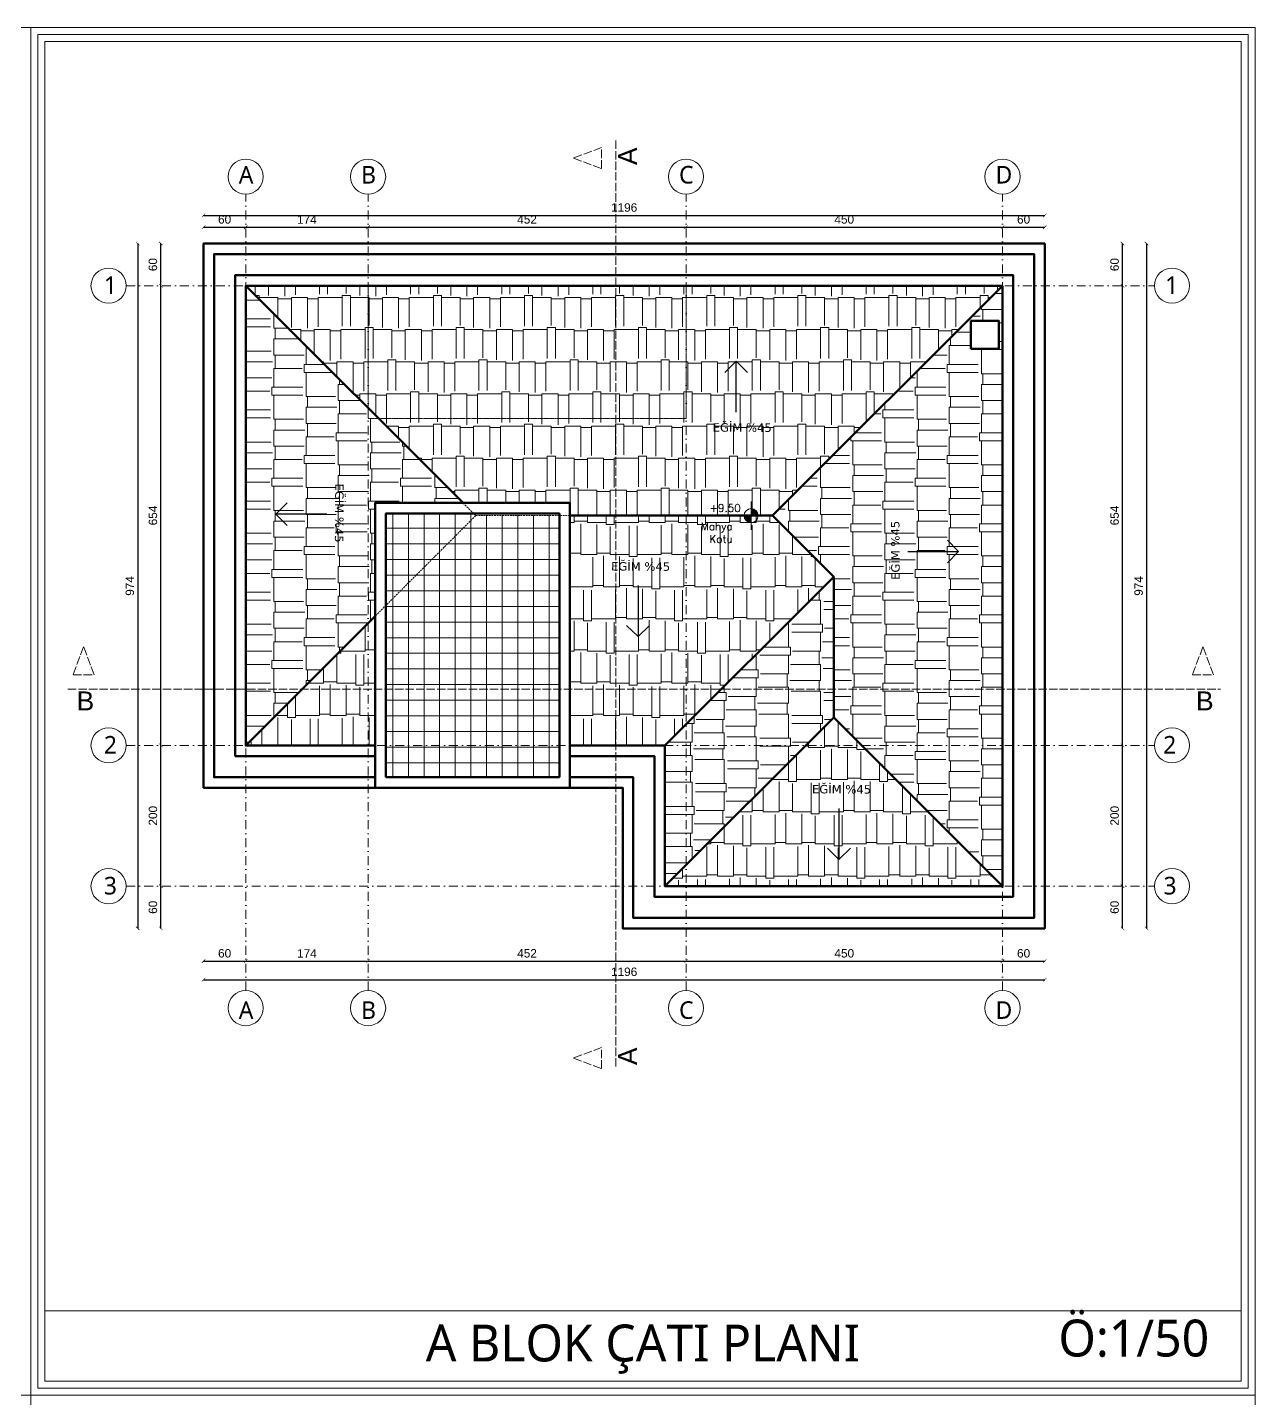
# Model space of a CAD drawing. Header units: millimetres. Extents: x 14753 to 45183, y 5640 to 19518.
# Drawn here: x 24934 to 26674, y 17563 to 19513 of the extents above; entities that cross this region are included whole.
import ezdxf

# ---------------------------------------------------------------- set-up
doc = ezdxf.new("R2010")
doc.units = ezdxf.units.MM
for name, pattern in [('ACAD_ISO02W100', [15, 12, -3]), ('DASHDOT', [25.4, 12.7, -6.35, 0, -6.35]), ('HIDDEN', [0.375, 0.25, -0.125])]:
    doc.linetypes.add(name, pattern=pattern)
for name, color, linetype, lineweight in [('A Antet', 35, 'Continuous', 18), ('CERCEVE', 66, 'Continuous', 0), ('Duvar', 1, 'Continuous', 50), ('Görüneyen', 250, 'HIDDEN', 0), ('k aks', 44, 'DASHDOT', 18), ('k dis olcu', 43, 'Continuous', 18), ('k kolon', 1, 'Continuous', 53), ('k kot', 31, 'Continuous', 20), ('k merd izdş', 153, 'HIDDEN', 9), ('k pencere', 4, 'Continuous', 25), ('k tarama', 252, 'Continuous', 9), ('k ıslak mekan tarama', 252, 'Continuous', 9), ('kesiklii çizgi', 244, 'ACAD_ISO02W100', 5)]:
    doc.layers.add(name, color=color, linetype=linetype, lineweight=lineweight)
doc.layers.add('Standart', color=7, linetype='Continuous')
doc.layers.add('YAzı', color=7, linetype='Continuous')
doc.styles.add('MtXpl_Segoe_UI', font='segoeui.ttf')
doc.styles.add('OLCU', font='romans.shx')
doc.styles.get("Standard").update_dxf_attribs({"font": 'arial.ttf'})
doc.dimstyles.new('icölcü', dxfattribs={"dimtxt": 12, "dimasz": 5, "dimexe": 1.25, "dimexo": 0.625, "dimgap": 5, "dimtad": 1, "dimdec": 0, "dimtxsty": 'Standard', "dimblk": 'ARCHTICK', "dimcen": -10, "dimse1": 1, "dimse2": 1, "dimadec": 0, "dimazin": 0, "dimtfac": 1, "dimtdec": 0, "dimtix": 1, "dimtmove": 0, "dimatfit": 3, "dimldrblk": 'ARCHTICK', "dimfxl": 1, "dimarcsym": 0})

# ---------------------------------------------------------------- blocks, each defined once
blk = doc.blocks.new('KESİT')
at = {"layer": 'kesiklii çizgi', "color": 3}
for p, q in [((381060, 4552610), (381060, 4551290)), ((381040, 4552600), (381000, 4552585)), ((381000, 4552585), (381040, 4552570)), ((380303.5, 4551890), (380288.5, 4551850)), ((380318.5, 4551850), (380303.5, 4551890)), ((381895, 4551890), (381880, 4551850)), ((381910, 4551850), (381895, 4551890)), ((380281.1, 4551829.5), (381920, 4551829.5)), ((381040, 4551320), (381000, 4551305)), ((381000, 4551305), (381040, 4551290))]:
    blk.add_line(p, q, dxfattribs=at)
for points in [[(381040, 4552570), (381040, 4552600)], [(380288.5, 4551850), (380318.5, 4551850)], [(381880, 4551850), (381910, 4551850)], [(381040, 4551290), (381040, 4551320)]]:
    blk.add_lwpolyline(points, dxfattribs=at)
for p in [(381090.5, 4552575), (381090.5, 4551295)]:
    blk.add_text('A', height=27, rotation=90, dxfattribs=at).set_placement(p)
for p in [(380293.5, 4551799.5), (381885, 4551799.5)]:
    blk.add_text('B', height=27, dxfattribs=at).set_placement(p)
blk = doc.blocks.new('_ArchTick')
at = {"color": 0, "linetype": 'ByBlock', "const_width": 0.15}
blk.add_lwpolyline([(-0.5, -0.5), (0.5, 0.5)], dxfattribs=at)
blk = doc.blocks.new('*D338')
at = {"layer": 'Defpoints', "color": 0, "transparency": 16777216}
for p in [(26380.2, 19245.3), (25184.2, 19205.3), (26380.2, 19205.3)]:
    blk.add_point(p, dxfattribs=at)
at = {"layer": 'k dis olcu', "color": 0, "lineweight": -2, "transparency": 16777216}
blk.add_line((25184.2, 19245.3), (26380.2, 19245.3), dxfattribs=at)
at = {"layer": 'k dis olcu', "color": 0, "lineweight": -2, "transparency": 16777216, "xscale": 5, "yscale": 5, "zscale": 5, "rotation": 180}
blk.add_blockref('_ArchTick', (25184.2, 19245.3), dxfattribs=at)
at = {"layer": 'k dis olcu', "color": 0, "lineweight": -2, "transparency": 16777216, "xscale": 5, "yscale": 5, "zscale": 5}
blk.add_blockref('_ArchTick', (26380.2, 19245.3), dxfattribs=at)
at = {"layer": 'k dis olcu', "color": 0, "transparency": 16777216, "insert": (25782.2, 19256.4), "char_height": 12, "attachment_point": 5}
blk.add_mtext('1196', dxfattribs=at)
blk = doc.blocks.new('*D339')
at = {"layer": 'Defpoints', "color": 0, "transparency": 16777216}
for p in [(25244.2, 19228.4), (25184.2, 19205.3), (25244.2, 19205.3)]:
    blk.add_point(p, dxfattribs=at)
at = {"layer": 'k dis olcu', "color": 0, "lineweight": -2, "transparency": 16777216}
blk.add_line((25184.2, 19228.4), (25244.2, 19228.4), dxfattribs=at)
at = {"layer": 'k dis olcu', "color": 0, "lineweight": -2, "transparency": 16777216, "xscale": 5, "yscale": 5, "zscale": 5, "rotation": 180}
blk.add_blockref('_ArchTick', (25184.2, 19228.4), dxfattribs=at)
at = {"layer": 'k dis olcu', "color": 0, "lineweight": -2, "transparency": 16777216, "xscale": 5, "yscale": 5, "zscale": 5}
blk.add_blockref('_ArchTick', (25244.2, 19228.4), dxfattribs=at)
at = {"layer": 'k dis olcu', "color": 0, "transparency": 16777216, "insert": (25214.2, 19239.5), "char_height": 12, "attachment_point": 5}
blk.add_mtext('60', dxfattribs=at)
blk = doc.blocks.new('*D340')
at = {"layer": 'Defpoints', "color": 0, "transparency": 16777216}
for p in [(25418.2, 19228.4), (25418.2, 19228.4), (25244.2, 19205.3)]:
    blk.add_point(p, dxfattribs=at)
at = {"layer": 'k dis olcu', "color": 0, "lineweight": -2, "transparency": 16777216}
blk.add_line((25244.2, 19228.4), (25418.2, 19228.4), dxfattribs=at)
at = {"layer": 'k dis olcu', "color": 0, "lineweight": -2, "transparency": 16777216, "xscale": 5, "yscale": 5, "zscale": 5, "rotation": 180}
blk.add_blockref('_ArchTick', (25244.2, 19228.4), dxfattribs=at)
at = {"layer": 'k dis olcu', "color": 0, "lineweight": -2, "transparency": 16777216, "xscale": 5, "yscale": 5, "zscale": 5}
blk.add_blockref('_ArchTick', (25418.2, 19228.4), dxfattribs=at)
at = {"layer": 'k dis olcu', "color": 0, "transparency": 16777216, "insert": (25331.2, 19239.4), "char_height": 12, "attachment_point": 5}
blk.add_mtext('174', dxfattribs=at)
blk = doc.blocks.new('*D341')
at = {"layer": 'Defpoints', "color": 0, "transparency": 16777216}
for p in [(25418.2, 19228.4), (25870.2, 19228.4), (25870.2, 19228.4)]:
    blk.add_point(p, dxfattribs=at)
at = {"layer": 'k dis olcu', "color": 0, "lineweight": -2, "transparency": 16777216}
blk.add_line((25418.2, 19228.4), (25870.2, 19228.4), dxfattribs=at)
at = {"layer": 'k dis olcu', "color": 0, "lineweight": -2, "transparency": 16777216, "xscale": 5, "yscale": 5, "zscale": 5, "rotation": 180}
blk.add_blockref('_ArchTick', (25418.2, 19228.4), dxfattribs=at)
at = {"layer": 'k dis olcu', "color": 0, "lineweight": -2, "transparency": 16777216, "xscale": 5, "yscale": 5, "zscale": 5}
blk.add_blockref('_ArchTick', (25870.2, 19228.4), dxfattribs=at)
at = {"layer": 'k dis olcu', "color": 0, "transparency": 16777216, "insert": (25644.2, 19239.5), "char_height": 12, "attachment_point": 5}
blk.add_mtext('452', dxfattribs=at)
blk = doc.blocks.new('*D342')
at = {"layer": 'Defpoints', "color": 0, "transparency": 16777216}
for p in [(25870.2, 19228.4), (26320.2, 19228.4), (26320.2, 19228.4)]:
    blk.add_point(p, dxfattribs=at)
at = {"layer": 'k dis olcu', "color": 0, "lineweight": -2, "transparency": 16777216}
blk.add_line((25870.2, 19228.4), (26320.2, 19228.4), dxfattribs=at)
at = {"layer": 'k dis olcu', "color": 0, "lineweight": -2, "transparency": 16777216, "xscale": 5, "yscale": 5, "zscale": 5, "rotation": 180}
blk.add_blockref('_ArchTick', (25870.2, 19228.4), dxfattribs=at)
at = {"layer": 'k dis olcu', "color": 0, "lineweight": -2, "transparency": 16777216, "xscale": 5, "yscale": 5, "zscale": 5}
blk.add_blockref('_ArchTick', (26320.2, 19228.4), dxfattribs=at)
at = {"layer": 'k dis olcu', "color": 0, "transparency": 16777216, "insert": (26095.2, 19239.5), "char_height": 12, "attachment_point": 5}
blk.add_mtext('450', dxfattribs=at)
blk = doc.blocks.new('*D343')
at = {"layer": 'Defpoints', "color": 0, "transparency": 16777216}
for p in [(26320.2, 19228.4), (26380.2, 19228.4), (26380.2, 19205.3)]:
    blk.add_point(p, dxfattribs=at)
at = {"layer": 'k dis olcu', "color": 0, "lineweight": -2, "transparency": 16777216}
blk.add_line((26320.2, 19228.4), (26380.2, 19228.4), dxfattribs=at)
at = {"layer": 'k dis olcu', "color": 0, "lineweight": -2, "transparency": 16777216, "xscale": 5, "yscale": 5, "zscale": 5, "rotation": 180}
blk.add_blockref('_ArchTick', (26320.2, 19228.4), dxfattribs=at)
at = {"layer": 'k dis olcu', "color": 0, "lineweight": -2, "transparency": 16777216, "xscale": 5, "yscale": 5, "zscale": 5}
blk.add_blockref('_ArchTick', (26380.2, 19228.4), dxfattribs=at)
at = {"layer": 'k dis olcu', "color": 0, "transparency": 16777216, "insert": (26350.2, 19239.5), "char_height": 12, "attachment_point": 5}
blk.add_mtext('60', dxfattribs=at)
blk = doc.blocks.new('*D344')
at = {"layer": 'Defpoints', "color": 0, "transparency": 16777216}
for p in [(26380.2, 19205.3), (26380.2, 18231.3), (26524.9, 18231.3)]:
    blk.add_point(p, dxfattribs=at)
at = {"layer": 'k dis olcu', "color": 0, "lineweight": -2, "transparency": 16777216}
blk.add_line((26524.9, 19205.3), (26524.9, 18231.3), dxfattribs=at)
at = {"layer": 'k dis olcu', "color": 0, "lineweight": -2, "transparency": 16777216, "xscale": 5, "yscale": 5, "zscale": 5}
for p, rotation in [((26524.9, 19205.3), 90), ((26524.9, 18231.3), 270)]:
    blk.add_blockref('_ArchTick', p, dxfattribs=dict(at, rotation=rotation))
at = {"layer": 'k dis olcu', "color": 0, "transparency": 16777216, "insert": (26513.8, 18718.3), "char_height": 12, "attachment_point": 5, "rotation": 90}
blk.add_mtext('974', dxfattribs=at)
blk = doc.blocks.new('*D345')
at = {"layer": 'Defpoints', "color": 0, "transparency": 16777216}
for p in [(26380.2, 18291.3), (26490.8, 18291.3), (26380.2, 18231.3)]:
    blk.add_point(p, dxfattribs=at)
at = {"layer": 'k dis olcu', "color": 0, "lineweight": -2, "transparency": 16777216}
blk.add_line((26490.8, 18231.3), (26490.8, 18291.3), dxfattribs=at)
at = {"layer": 'k dis olcu', "color": 0, "lineweight": -2, "transparency": 16777216, "xscale": 5, "yscale": 5, "zscale": 5}
for p, rotation in [((26490.8, 18291.3), 90), ((26490.8, 18231.3), 270)]:
    blk.add_blockref('_ArchTick', p, dxfattribs=dict(at, rotation=rotation))
at = {"layer": 'k dis olcu', "color": 0, "transparency": 16777216, "insert": (26479.6, 18261.3), "char_height": 12, "attachment_point": 5, "rotation": 90}
blk.add_mtext('60', dxfattribs=at)
blk = doc.blocks.new('*D346')
at = {"layer": 'Defpoints', "color": 0, "transparency": 16777216}
for p in [(26490.8, 18491.6), (26490.8, 18491.6), (26380.2, 18291.3)]:
    blk.add_point(p, dxfattribs=at)
at = {"layer": 'k dis olcu', "color": 0, "lineweight": -2, "transparency": 16777216}
blk.add_line((26490.8, 18291.3), (26490.8, 18491.6), dxfattribs=at)
at = {"layer": 'k dis olcu', "color": 0, "lineweight": -2, "transparency": 16777216, "xscale": 5, "yscale": 5, "zscale": 5}
for p, rotation in [((26490.8, 18491.6), 90), ((26490.8, 18291.3), 270)]:
    blk.add_blockref('_ArchTick', p, dxfattribs=dict(at, rotation=rotation))
at = {"layer": 'k dis olcu', "color": 0, "transparency": 16777216, "insert": (26479.6, 18391.5), "char_height": 12, "attachment_point": 5, "rotation": 90}
blk.add_mtext('200', dxfattribs=at)
blk = doc.blocks.new('*D347')
at = {"layer": 'Defpoints', "color": 0, "transparency": 16777216}
for p in [(26490.8, 19145.3), (26490.8, 19145.3), (26490.8, 18491.6)]:
    blk.add_point(p, dxfattribs=at)
at = {"layer": 'k dis olcu', "color": 0, "lineweight": -2, "transparency": 16777216}
blk.add_line((26490.8, 18491.6), (26490.8, 19145.3), dxfattribs=at)
at = {"layer": 'k dis olcu', "color": 0, "lineweight": -2, "transparency": 16777216, "xscale": 5, "yscale": 5, "zscale": 5}
for p, rotation in [((26490.8, 19145.3), 90), ((26490.8, 18491.6), 270)]:
    blk.add_blockref('_ArchTick', p, dxfattribs=dict(at, rotation=rotation))
at = {"layer": 'k dis olcu', "color": 0, "transparency": 16777216, "insert": (26479.6, 18818.5), "char_height": 12, "attachment_point": 5, "rotation": 90}
blk.add_mtext('654', dxfattribs=at)
blk = doc.blocks.new('*D348')
at = {"layer": 'Defpoints', "color": 0, "transparency": 16777216}
for p in [(26380.2, 19205.3), (26490.8, 19205.3), (26490.8, 19145.3)]:
    blk.add_point(p, dxfattribs=at)
at = {"layer": 'k dis olcu', "color": 0, "lineweight": -2, "transparency": 16777216}
blk.add_line((26490.8, 19145.3), (26490.8, 19205.3), dxfattribs=at)
at = {"layer": 'k dis olcu', "color": 0, "lineweight": -2, "transparency": 16777216, "xscale": 5, "yscale": 5, "zscale": 5}
for p, rotation in [((26490.8, 19205.3), 90), ((26490.8, 19145.3), 270)]:
    blk.add_blockref('_ArchTick', p, dxfattribs=dict(at, rotation=rotation))
at = {"layer": 'k dis olcu', "color": 0, "transparency": 16777216, "insert": (26479.6, 19175.3), "char_height": 12, "attachment_point": 5, "rotation": 90}
blk.add_mtext('60', dxfattribs=at)
blk = doc.blocks.new('*D349')
at = {"layer": 'Defpoints', "color": 0, "transparency": 16777216}
for p in [(25184.2, 19205.3), (25090.6, 18231.3), (25780.2, 18231.3)]:
    blk.add_point(p, dxfattribs=at)
at = {"layer": 'k dis olcu', "color": 0, "lineweight": -2, "transparency": 16777216}
blk.add_line((25090.6, 19205.3), (25090.6, 18231.3), dxfattribs=at)
at = {"layer": 'k dis olcu', "color": 0, "lineweight": -2, "transparency": 16777216, "xscale": 5, "yscale": 5, "zscale": 5}
for p, rotation in [((25090.6, 19205.3), 90), ((25090.6, 18231.3), 270)]:
    blk.add_blockref('_ArchTick', p, dxfattribs=dict(at, rotation=rotation))
at = {"layer": 'k dis olcu', "color": 0, "transparency": 16777216, "insert": (25079.5, 18718.3), "char_height": 12, "attachment_point": 5, "rotation": 90}
blk.add_mtext('974', dxfattribs=at)
blk = doc.blocks.new('*D350')
at = {"layer": 'Defpoints', "color": 0, "transparency": 16777216}
for p in [(25123.5, 18291.3), (25780.2, 18291.3), (25780.2, 18231.3)]:
    blk.add_point(p, dxfattribs=at)
at = {"layer": 'k dis olcu', "color": 0, "lineweight": -2, "transparency": 16777216}
blk.add_line((25123.5, 18231.3), (25123.5, 18291.3), dxfattribs=at)
at = {"layer": 'k dis olcu', "color": 0, "lineweight": -2, "transparency": 16777216, "xscale": 5, "yscale": 5, "zscale": 5}
for p, rotation in [((25123.5, 18291.3), 90), ((25123.5, 18231.3), 270)]:
    blk.add_blockref('_ArchTick', p, dxfattribs=dict(at, rotation=rotation))
at = {"layer": 'k dis olcu', "color": 0, "transparency": 16777216, "insert": (25112.3, 18261.3), "char_height": 12, "attachment_point": 5, "rotation": 90}
blk.add_mtext('60', dxfattribs=at)
blk = doc.blocks.new('*D351')
at = {"layer": 'Defpoints', "color": 0, "transparency": 16777216}
for p in [(25123.5, 18491.6), (25184.2, 18491.6), (25780.2, 18291.3)]:
    blk.add_point(p, dxfattribs=at)
at = {"layer": 'k dis olcu', "color": 0, "lineweight": -2, "transparency": 16777216}
blk.add_line((25123.5, 18291.3), (25123.5, 18491.6), dxfattribs=at)
at = {"layer": 'k dis olcu', "color": 0, "lineweight": -2, "transparency": 16777216, "xscale": 5, "yscale": 5, "zscale": 5}
for p, rotation in [((25123.5, 18491.6), 90), ((25123.5, 18291.3), 270)]:
    blk.add_blockref('_ArchTick', p, dxfattribs=dict(at, rotation=rotation))
at = {"layer": 'k dis olcu', "color": 0, "transparency": 16777216, "insert": (25112.3, 18391.5), "char_height": 12, "attachment_point": 5, "rotation": 90}
blk.add_mtext('200', dxfattribs=at)
blk = doc.blocks.new('*D352')
at = {"layer": 'Defpoints', "color": 0, "transparency": 16777216}
for p in [(25123.5, 19145.3), (25184.2, 19145.3), (25184.2, 18491.6)]:
    blk.add_point(p, dxfattribs=at)
at = {"layer": 'k dis olcu', "color": 0, "lineweight": -2, "transparency": 16777216}
blk.add_line((25123.5, 18491.6), (25123.5, 19145.3), dxfattribs=at)
at = {"layer": 'k dis olcu', "color": 0, "lineweight": -2, "transparency": 16777216, "xscale": 5, "yscale": 5, "zscale": 5}
for p, rotation in [((25123.5, 19145.3), 90), ((25123.5, 18491.6), 270)]:
    blk.add_blockref('_ArchTick', p, dxfattribs=dict(at, rotation=rotation))
at = {"layer": 'k dis olcu', "color": 0, "transparency": 16777216, "insert": (25112.3, 18818.5), "char_height": 12, "attachment_point": 5, "rotation": 90}
blk.add_mtext('654', dxfattribs=at)
blk = doc.blocks.new('*D353')
at = {"layer": 'Defpoints', "color": 0, "transparency": 16777216}
for p in [(25123.5, 19205.3), (25184.2, 19205.3), (25184.2, 19145.3)]:
    blk.add_point(p, dxfattribs=at)
at = {"layer": 'k dis olcu', "color": 0, "lineweight": -2, "transparency": 16777216}
blk.add_line((25123.5, 19145.3), (25123.5, 19205.3), dxfattribs=at)
at = {"layer": 'k dis olcu', "color": 0, "lineweight": -2, "transparency": 16777216, "xscale": 5, "yscale": 5, "zscale": 5}
for p, rotation in [((25123.5, 19205.3), 90), ((25123.5, 19145.3), 270)]:
    blk.add_blockref('_ArchTick', p, dxfattribs=dict(at, rotation=rotation))
at = {"layer": 'k dis olcu', "color": 0, "transparency": 16777216, "insert": (25112.3, 19175.3), "char_height": 12, "attachment_point": 5, "rotation": 90}
blk.add_mtext('60', dxfattribs=at)
blk = doc.blocks.new('*D354')
at = {"layer": 'Defpoints', "color": 0, "transparency": 16777216}
for p in [(25184.2, 18431.3), (26380.2, 18431.3), (26380.2, 18158.3)]:
    blk.add_point(p, dxfattribs=at)
at = {"layer": 'k dis olcu', "color": 0, "lineweight": -2, "transparency": 16777216}
blk.add_line((25184.2, 18158.3), (26380.2, 18158.3), dxfattribs=at)
at = {"layer": 'k dis olcu', "color": 0, "lineweight": -2, "transparency": 16777216, "xscale": 5, "yscale": 5, "zscale": 5, "rotation": 180}
blk.add_blockref('_ArchTick', (25184.2, 18158.3), dxfattribs=at)
at = {"layer": 'k dis olcu', "color": 0, "lineweight": -2, "transparency": 16777216, "xscale": 5, "yscale": 5, "zscale": 5}
blk.add_blockref('_ArchTick', (26380.2, 18158.3), dxfattribs=at)
at = {"layer": 'k dis olcu', "color": 0, "transparency": 16777216, "insert": (25782.2, 18169.5), "char_height": 12, "attachment_point": 5}
blk.add_mtext('1196', dxfattribs=at)
blk = doc.blocks.new('*D355')
at = {"layer": 'Defpoints', "color": 0, "transparency": 16777216}
for p in [(25184.2, 18431.3), (25244.2, 18431.3), (25244.2, 18184.7)]:
    blk.add_point(p, dxfattribs=at)
at = {"layer": 'k dis olcu', "color": 0, "lineweight": -2, "transparency": 16777216}
blk.add_line((25184.2, 18184.7), (25244.2, 18184.7), dxfattribs=at)
at = {"layer": 'k dis olcu', "color": 0, "lineweight": -2, "transparency": 16777216, "xscale": 5, "yscale": 5, "zscale": 5, "rotation": 180}
blk.add_blockref('_ArchTick', (25184.2, 18184.7), dxfattribs=at)
at = {"layer": 'k dis olcu', "color": 0, "lineweight": -2, "transparency": 16777216, "xscale": 5, "yscale": 5, "zscale": 5}
blk.add_blockref('_ArchTick', (25244.2, 18184.7), dxfattribs=at)
at = {"layer": 'k dis olcu', "color": 0, "transparency": 16777216, "insert": (25214.2, 18195.8), "char_height": 12, "attachment_point": 5}
blk.add_mtext('60', dxfattribs=at)
blk = doc.blocks.new('*D356')
at = {"layer": 'Defpoints', "color": 0, "transparency": 16777216}
for p in [(25244.2, 18431.3), (25418.2, 18184.7), (25418.2, 18184.7)]:
    blk.add_point(p, dxfattribs=at)
at = {"layer": 'k dis olcu', "color": 0, "lineweight": -2, "transparency": 16777216}
blk.add_line((25244.2, 18184.7), (25418.2, 18184.7), dxfattribs=at)
at = {"layer": 'k dis olcu', "color": 0, "lineweight": -2, "transparency": 16777216, "xscale": 5, "yscale": 5, "zscale": 5, "rotation": 180}
blk.add_blockref('_ArchTick', (25244.2, 18184.7), dxfattribs=at)
at = {"layer": 'k dis olcu', "color": 0, "lineweight": -2, "transparency": 16777216, "xscale": 5, "yscale": 5, "zscale": 5}
blk.add_blockref('_ArchTick', (25418.2, 18184.7), dxfattribs=at)
at = {"layer": 'k dis olcu', "color": 0, "transparency": 16777216, "insert": (25331.2, 18195.7), "char_height": 12, "attachment_point": 5}
blk.add_mtext('174', dxfattribs=at)
blk = doc.blocks.new('*D357')
at = {"layer": 'Defpoints', "color": 0, "transparency": 16777216}
for p in [(25418.2, 18184.7), (25870.2, 18184.7), (25870.2, 18184.7)]:
    blk.add_point(p, dxfattribs=at)
at = {"layer": 'k dis olcu', "color": 0, "lineweight": -2, "transparency": 16777216}
blk.add_line((25418.2, 18184.7), (25870.2, 18184.7), dxfattribs=at)
at = {"layer": 'k dis olcu', "color": 0, "lineweight": -2, "transparency": 16777216, "xscale": 5, "yscale": 5, "zscale": 5, "rotation": 180}
blk.add_blockref('_ArchTick', (25418.2, 18184.7), dxfattribs=at)
at = {"layer": 'k dis olcu', "color": 0, "lineweight": -2, "transparency": 16777216, "xscale": 5, "yscale": 5, "zscale": 5}
blk.add_blockref('_ArchTick', (25870.2, 18184.7), dxfattribs=at)
at = {"layer": 'k dis olcu', "color": 0, "transparency": 16777216, "insert": (25644.2, 18195.8), "char_height": 12, "attachment_point": 5}
blk.add_mtext('452', dxfattribs=at)
blk = doc.blocks.new('*D358')
at = {"layer": 'Defpoints', "color": 0, "transparency": 16777216}
for p in [(25870.2, 18184.7), (26320.2, 18184.7), (26320.2, 18184.7)]:
    blk.add_point(p, dxfattribs=at)
at = {"layer": 'k dis olcu', "color": 0, "lineweight": -2, "transparency": 16777216}
blk.add_line((25870.2, 18184.7), (26320.2, 18184.7), dxfattribs=at)
at = {"layer": 'k dis olcu', "color": 0, "lineweight": -2, "transparency": 16777216, "xscale": 5, "yscale": 5, "zscale": 5, "rotation": 180}
blk.add_blockref('_ArchTick', (25870.2, 18184.7), dxfattribs=at)
at = {"layer": 'k dis olcu', "color": 0, "lineweight": -2, "transparency": 16777216, "xscale": 5, "yscale": 5, "zscale": 5}
blk.add_blockref('_ArchTick', (26320.2, 18184.7), dxfattribs=at)
at = {"layer": 'k dis olcu', "color": 0, "transparency": 16777216, "insert": (26095.2, 18195.8), "char_height": 12, "attachment_point": 5}
blk.add_mtext('450', dxfattribs=at)
blk = doc.blocks.new('*D359')
at = {"layer": 'Defpoints', "color": 0, "transparency": 16777216}
for p in [(26380.2, 18231.3), (26320.2, 18184.7), (26380.2, 18184.7)]:
    blk.add_point(p, dxfattribs=at)
at = {"layer": 'k dis olcu', "color": 0, "lineweight": -2, "transparency": 16777216}
blk.add_line((26320.2, 18184.7), (26380.2, 18184.7), dxfattribs=at)
at = {"layer": 'k dis olcu', "color": 0, "lineweight": -2, "transparency": 16777216, "xscale": 5, "yscale": 5, "zscale": 5, "rotation": 180}
blk.add_blockref('_ArchTick', (26320.2, 18184.7), dxfattribs=at)
at = {"layer": 'k dis olcu', "color": 0, "lineweight": -2, "transparency": 16777216, "xscale": 5, "yscale": 5, "zscale": 5}
blk.add_blockref('_ArchTick', (26380.2, 18184.7), dxfattribs=at)
at = {"layer": 'k dis olcu', "color": 0, "transparency": 16777216, "insert": (26350.2, 18195.8), "char_height": 12, "attachment_point": 5}
blk.add_mtext('60', dxfattribs=at)
blk = doc.blocks.new('dfssdfaswerfawef')
at = {"layer": 'k kot'}
h = blk.add_hatch(color=256, dxfattribs=at)
h.dxf.hatch_style = 1
h.paths.add_polyline_path([(9693.9, 3364.5, 0.414214), (9683.9, 3354.5), (9693.9, 3354.5)])
h.paths.add_polyline_path([(9693.9, 3354.5), (9693.9, 3344.5, 0.414214), (9703.9, 3354.5)])
for p, q in [((9693.9, 3374.5), (9693.9, 3334.5)), ((9673.9, 3354.5), (9763.9, 3354.5))]:
    blk.add_line(p, q, dxfattribs=at)
blk.add_circle((9693.9, 3354.5), 10, dxfattribs=at)

msp = doc.modelspace()

# ---------------------------------------------------------------- hatches: boundary and pattern name
at = {"layer": 'k tarama'}
h = msp.add_hatch(dxfattribs=at)
h.set_pattern_fill('AR-RSHKE', color=256, scale=0.15, angle=180)
h.set_pattern_definition([(180, (-362284.125, -4533257.54), (-97.155, -45.72), [22.86, -19.05, 26.67, -11.43, 34.29, -15.24]), (180, (-362306.985, -4533259.443), (-97.155, -45.72), [19.05, -72.39, 15.24, -22.86]), (180, (-362352.705, -4533254.68), (-97.155, -45.72), [11.43, -118.11]), (270, (-362284.125, -4533257.538), (32.385, -45.72), [43.815, -139.065]), (270, (-362306.985, -4533257.538), (32.385, -45.72), [42.8625, -140.0175]), (270, (-362326.035, -4533257.538), (32.385, -45.72), [40.005, -142.875]), (270, (-362352.705, -4533254.68), (32.385, -45.72), [43.815, -139.065]), (270, (-362364.135, -4533254.68), (32.385, -45.72), [43.815, -139.065]), (270, (-362398.425, -4533257.538), (32.385, -45.72), [41.91, -140.97])])
h.paths.add_polyline_path([(25244.2, 19145.3), (25553.2, 18836.3), (25705.2, 18836.3), (25705.2, 18818.3), (25993.2, 18818.3), (26320.2, 19145.3)])
h = msp.add_hatch(dxfattribs=at)
h.set_pattern_fill('AR-RSHKE', color=256, scale=0.15, angle=270)
h.set_pattern_definition([(270, (-362284.125, -4533257.54), (45.72, -97.155), [22.86, -19.05, 26.67, -11.43, 34.29, -15.24]), (270, (-362282.22, -4533280.4), (45.72, -97.155), [19.05, -72.39, 15.24, -22.86]), (270, (-362286.983, -4533326.12), (45.72, -97.155), [11.43, -118.11]), (0, (-362284.125, -4533257.538), (45.72, 32.385), [43.815, -139.065]), (0, (-362284.125, -4533280.398), (45.72, 32.385), [42.8625, -140.0175]), (0, (-362284.125, -4533299.448), (45.72, 32.385), [40.005, -142.875]), (0, (-362286.983, -4533326.118), (45.72, 32.385), [43.815, -139.065]), (0, (-362286.983, -4533337.548), (45.72, 32.385), [43.815, -139.065]), (0, (-362284.125, -4533371.838), (45.72, 32.385), [41.91, -140.97])])
h.paths.add_polyline_path([(26320.2, 19145.3), (25993.2, 18818.3), (26080.2, 18731.3), (26080.2, 18531.3), (26320.2, 18291.3), (26320.2, 18475.3)])
h.paths.add_polyline_path([(26275.2, 19055.3), (26275.2, 19095.3), (26315.2, 19095.3), (26315.2, 19055.3)], flags=16)
h.paths.add_polyline_path([(26285.2, 19065.3), (26285.2, 19085.3), (26305.2, 19085.3), (26305.2, 19065.3)], flags=0)
h.paths.add_polyline_path([(26285.1, 19075.3, -1), (26305.1, 19075.3, -1)], flags=0)
h.paths.add_polyline_path([(25428.2, 18836.3), (25553.2, 18836.3), (25433.2, 18956.3), (25418.2, 18956.3), (25418.2, 18971.3), (25244.2, 19145.3), (25244.2, 18491.3), (25428.2, 18675.3)])
h = msp.add_hatch(dxfattribs=at)
h.set_pattern_fill('AR-RSHKE', color=256, scale=0.15)
h.set_pattern_definition([(0, (-362284.125, -4533257.54), (97.155, 45.72), [22.86, -19.05, 26.67, -11.43, 34.29, -15.24]), (0, (-362261.265, -4533255.633), (97.155, 45.72), [19.05, -72.39, 15.24, -22.86]), (0, (-362215.545, -4533260.396), (97.155, 45.72), [11.43, -118.11]), (90, (-362284.125, -4533257.538), (-32.385, 45.72), [43.815, -139.065]), (90, (-362261.265, -4533257.538), (-32.385, 45.72), [42.8625, -140.0175]), (90, (-362242.215, -4533257.538), (-32.385, 45.72), [40.005, -142.875]), (90, (-362215.545, -4533260.396), (-32.385, 45.72), [43.815, -139.065]), (90, (-362204.115, -4533260.396), (-32.385, 45.72), [43.815, -139.065]), (90, (-362169.825, -4533257.538), (-32.385, 45.72), [41.91, -140.97])])
h.paths.add_polyline_path([(25244.2, 18491.3), (25428.2, 18491.3), (25428.2, 18675.3)])
h.paths.add_polyline_path([(25705.2, 18818.3), (25705.2, 18491.3), (25840.2, 18491.3), (26080.2, 18731.3), (25993.2, 18818.3)])
h.paths.add_polyline_path([(26320.2, 18291.3), (26080.2, 18531.3), (25840.2, 18291.3)])
h = msp.add_hatch(dxfattribs=at)
h.set_pattern_fill('AR-RSHKE', color=256, scale=0.15, angle=90)
h.set_pattern_definition([(90, (-362284.125, -4533257.54), (-45.72, 97.155), [22.86, -19.05, 26.67, -11.43, 34.29, -15.24]), (90, (-362286.03, -4533234.68), (-45.72, 97.155), [19.05, -72.39, 15.24, -22.86]), (90, (-362281.268, -4533188.96), (-45.72, 97.155), [11.43, -118.11]), (180, (-362284.125, -4533257.538), (-45.72, -32.385), [43.815, -139.065]), (180, (-362284.125, -4533234.678), (-45.72, -32.385), [42.8625, -140.0175]), (180, (-362284.125, -4533215.628), (-45.72, -32.385), [40.005, -142.875]), (180, (-362281.268, -4533188.958), (-45.72, -32.385), [43.815, -139.065]), (180, (-362281.268, -4533177.528), (-45.72, -32.385), [43.815, -139.065]), (180, (-362284.125, -4533143.238), (-45.72, -32.385), [41.91, -140.97])])
h.paths.add_polyline_path([(25840.2, 18491.3), (25840.2, 18291.3), (26080.2, 18531.3), (26080.2, 18731.3)])
at = {"layer": 'k ıslak mekan tarama'}
h = msp.add_hatch(dxfattribs=at)
h.set_pattern_fill('NET', color=256, scale=7)
h.set_pattern_definition([(0, (-362284.125, -4533257.538), (0, 22.225), []), (90, (-362284.125, -4533257.538), (-22.225, 1e-15), [])])
h.paths.add_polyline_path([(25690.2, 18818.3), (25571.2, 18818.3), (25443.2, 18690.3), (25443.2, 18446.3), (25690.2, 18446.3)])
h.paths.add_polyline_path([(25571.2, 18818.3), (25568.2, 18821.3), (25443.2, 18821.3), (25443.2, 18690.3)])

# ---------------------------------------------------------------- linework, layer by layer
at = {"layer": 'CERCEVE'}
msp.add_line((24958.8, 17687.6), (26659.3, 17687.6), dxfattribs=at)
for points in [[(23198.4, 17567.6), (24938.8, 17567.6), (24938.8, 19512.6), (23198.4, 19512.6)], [(24938.8, 17567.6), (26679.3, 17567.6), (26679.3, 19512.6), (24938.8, 19512.6)], [(24948.8, 17577.6), (26669.3, 17577.6), (26669.3, 19502.6), (24948.8, 19502.6)], [(24958.8, 17587.6), (26659.3, 17587.6), (26659.3, 19492.6), (24958.8, 19492.6)], [(23198.4, 15622.6), (24938.8, 15622.6), (24938.8, 17567.6), (23198.4, 17567.6)], [(24938.8, 15622.6), (26679.3, 15622.6), (26679.3, 17567.6), (24938.8, 17567.6)]]:
    msp.add_lwpolyline(points, close=True, dxfattribs=at)
at = {"layer": 'Duvar'}
for p, q in [((25244.2, 19145.3), (25553.2, 18836.3)), ((25993.2, 18818.3), (26320.2, 19145.3)), ((25705.2, 18818.3), (25993.2, 18818.3)), ((25993.2, 18818.3), (26080.2, 18731.3)), ((25840.2, 18491.3), (26080.2, 18731.3)), ((26080.2, 18531.3), (26080.2, 18731.3)), ((25428.2, 18675.3), (25244.2, 18491.3)), ((25840.2, 18291.3), (26080.2, 18531.3)), ((26080.2, 18531.3), (26320.2, 18291.3))]:
    msp.add_line(p, q, dxfattribs=at)
for points in [[(26380.2, 19205.3), (26380.2, 18475.3), (26380.2, 18231.3), (25780.2, 18231.3), (25780.2, 18431.3), (25184.2, 18431.3), (25184.2, 19205.3)], [(26275.2, 19055.3), (26315.2, 19055.3), (26315.2, 19095.3), (26275.2, 19095.3)]]:
    msp.add_lwpolyline(points, close=True, dxfattribs=at)
for points in [[(25428.2, 18446.3), (25199.2, 18446.3), (25199.2, 19190.3), (26365.2, 19190.3), (26365.2, 18475.3), (26365.2, 18246.3), (25795.2, 18246.3), (25795.2, 18446.3), (25705.2, 18446.3)], [(25428.2, 18476.3), (25229.2, 18476.3), (25229.2, 19160.3), (26335.2, 19160.3), (26335.2, 18475.3), (26335.2, 18276.3), (25825.2, 18276.3), (25825.2, 18476.3), (25705.2, 18476.3)], [(25428.2, 18491.3), (25244.2, 18491.3), (25244.2, 19145.3), (26320.2, 19145.3)], [(26320.2, 19145.3), (26320.2, 18475.3), (26320.2, 18291.3), (25840.2, 18291.3), (25840.2, 18491.3), (25705.2, 18491.3)], [(26320.2, 19145.3), (26320.2, 18836.3)], [(25428.2, 18431.3), (25428.2, 18836.3), (25705.2, 18836.3), (25705.2, 18431.3)], [(25443.2, 18446.3), (25443.2, 18821.3), (25690.2, 18821.3), (25690.2, 18446.3)], [(25690.2, 18446.3), (25443.2, 18446.3)]]:
    msp.add_lwpolyline(points, dxfattribs=at)
at = {"layer": 'Görüneyen', "ltscale": 10}
for p, q in [((25571.2, 18818.3), (25428.2, 18675.3)), ((25553.2, 18836.3), (25571.2, 18818.3)), ((25571.2, 18818.3), (25705.2, 18818.3))]:
    msp.add_line(p, q, dxfattribs=at)
at = {"layer": 'k aks'}
for p, q in [((25244.2, 18142.9), (25244.2, 19275.3)), ((25418.2, 18142.9), (25418.2, 19275.3)), ((25870.2, 18142.9), (25870.2, 19275.3)), ((26320.2, 18142.9), (26320.2, 19275.3)), ((25074.2, 19145.3), (26536.2, 19145.3)), ((25074.2, 18491.6), (26536.2, 18491.6)), ((25074.2, 18291.3), (26536.2, 18291.3))]:
    msp.add_line(p, q, dxfattribs=at)
at = {"layer": 'k aks', "linetype": 'Continuous'}
for centre in [(25244.2, 19300.3), (25418.2, 19300.3), (25870.2, 19300.3), (26320.2, 19300.3), (25049.2, 19145.3), (26561.2, 19145.3), (25049.2, 18491.6), (26561.2, 18491.6), (25049.2, 18291.3), (26561.2, 18291.3), (25244.2, 18117.9), (25418.2, 18117.9), (25870.2, 18117.9), (26320.2, 18117.9)]:
    msp.add_circle(centre, 25, dxfattribs=at)
at = {"layer": 'k merd izdş'}
msp.add_lwpolyline([(25418.2, 19145.3), (25870.2, 19145.3), (25870.2, 18956.3), (25418.2, 18956.3)], close=True, dxfattribs=at)
at = {"layer": 'k pencere'}
for p, q in [((25941.5, 19037.9), (25925.3, 19022)), ((25941.5, 18965.5), (25941.5, 19037.9)), ((25941.5, 19037.9), (25957.6, 19022)), ((25287.2, 18820.3), (25303.1, 18836.5)), ((25359.6, 18820.3), (25287.2, 18820.3)), ((25287.2, 18820.3), (25303.1, 18804.2)), ((26257.8, 18767.3), (26241.9, 18783.4)), ((26185.4, 18767.3), (26257.8, 18767.3)), ((26257.8, 18767.3), (26241.9, 18751.2)), ((25802, 18718.7), (25802, 18646.3)), ((25802, 18646.3), (25785.8, 18662.1)), ((25802, 18646.3), (25818.1, 18662.1)), ((26087.7, 18401.7), (26087.7, 18329.3)), ((26087.7, 18329.3), (26071.6, 18345.2)), ((26087.7, 18329.3), (26103.9, 18345.2))]:
    msp.add_line(p, q, dxfattribs=at)

# ---------------------------------------------------------------- block references
at = {"layer": 'k kolon', "xscale": -1, "rotation": 359.9996421312763}
msp.add_blockref('dfssdfaswerfawef', (35656.6, 15463.7), dxfattribs=at)
at = {"layer": 'Standart'}
msp.add_blockref('KESİT', (-355289.8, -4533258.2), dxfattribs=at)

# ---------------------------------------------------------------- texts
at = {"layer": 'A Antet', "color": 53, "char_height": 52.5, "attachment_point": 1}
for s, width, gutter_width, insert in [('{\\fSegoe UI|b0|i0|c162|p34;Ö:1/50}', 247.734, 9.38, (26399.6, 17674.9, -574.2)), ('{\\fSegoe UI|b0|i0|c162|p34;A BLOK ÇATI PLANI}', 1034.775, 12.5, (25500.2, 17667.9, -574.2))]:
    msp.add_mtext_dynamic_manual_height_columns(s, width=width, gutter_width=gutter_width, heights=[0], dxfattribs=dict(at, insert=insert))
at = {"layer": 'k aks', "style": 'MtXpl_Segoe_UI'}
for s, p in [('A', (25234.3, 19290.6)), ('B', (25408.3, 19290.6)), ('C', (25860.3, 19290.6)), ('D', (26310.3, 19290.6)), ('1', (25042.5, 19133.6)), ('1', (26551.3, 19133.6)), ('2', (25042.5, 18479.9)), ('2', (26548.6, 18479.9)), ('3', (25042.5, 18279.6)), ('3', (26549.1, 18279.6)), ('A', (25234.3, 18102.6)), ('B', (25408.3, 18102.6)), ('C', (25860.3, 18102.6)), ('D', (26310.3, 18102.6))]:
    msp.add_text(s, height=25, dxfattribs=at).set_placement(p)
at = {"layer": 'k kot', "char_height": 10.8, "width": 55.52, "attachment_point": 3, "rotation": 359.9996, "style": 'OLCU'}
for s, insert in [('+9.50', (25948, 18834.5)), ('Mahya Kotu', (25936.4, 18808.5))]:
    msp.add_mtext(s, dxfattribs=dict(at, insert=insert))
at = {"layer": 'YAzı', "char_height": 12}
for insert, attachment_point, rotation in [((25992.1, 18937.1), 9, 359.6862), ((25383.5, 18863.9), 1, 269.6862), ((26161.6, 18810.9), 3, 90.3138), ((25847.6, 18739.6), 9, 359.6862), ((26133.3, 18422.7), 9, 359.6862)]:
    msp.add_mtext_dynamic_manual_height_columns('{\\fVerdana|b0|i0|c162|p34;EĞİM %45}', width=153.763, gutter_width=12.5, heights=[0], dxfattribs=dict(at, insert=insert, attachment_point=attachment_point, rotation=rotation))

# ---------------------------------------------------------------- dimensions: what is measured, and where the dimension line sits
at = {"layer": 'k dis olcu'}
for base, p1, p2, picture, middle in [((26380.2, 19245.3), (25184.2, 19205.3), (26380.2, 19205.3), '*D338', (25782.2, 19256.4)), ((25244.2, 19228.4), (25184.2, 19205.3), (25244.2, 19205.3), '*D339', (25214.2, 19239.5)), ((25418.2, 19228.4), (25244.2, 19205.3), (25418.2, 19228.4), '*D340', (25331.2, 19239.4)), ((25870.2, 19228.4), (25418.2, 19228.4), (25870.2, 19228.4), '*D341', (25644.2, 19239.5)), ((26320.2, 19228.4), (25870.2, 19228.4), (26320.2, 19228.4), '*D342', (26095.2, 19239.5)), ((26380.2, 19228.4), (26320.2, 19228.4), (26380.2, 19205.3), '*D343', (26350.2, 19239.5)), ((26380.2, 18158.3), (25184.2, 18431.3), (26380.2, 18431.3), '*D354', (25782.2, 18169.5)), ((25244.2, 18184.7), (25184.2, 18431.3), (25244.2, 18431.3), '*D355', (25214.2, 18195.8)), ((25418.2, 18184.7), (25244.2, 18431.3), (25418.2, 18184.7), '*D356', (25331.2, 18195.7)), ((26380.2, 18184.7), (26320.2, 18184.7), (26380.2, 18231.3), '*D359', (26350.2, 18195.8)), ((25870.2, 18184.7), (25418.2, 18184.7), (25870.2, 18184.7), '*D357', (25644.2, 18195.8)), ((26320.2, 18184.7), (25870.2, 18184.7), (26320.2, 18184.7), '*D358', (26095.2, 18195.8))]:
    dim = msp.add_linear_dim(base=base, p1=p1, p2=p2, dimstyle='icölcü', dxfattribs=at)
    dim.commit()
    dim.dimension.update_dxf_attribs({"geometry": picture, "text_midpoint": middle})
for base, p1, p2, picture, middle in [((25090.6, 18231.3), (25184.2, 19205.3), (25780.2, 18231.3), '*D349', (25079.5, 18718.3)), ((25123.5, 19205.3), (25184.2, 19145.3), (25184.2, 19205.3), '*D353', (25112.3, 19175.3)), ((26524.9, 18231.3), (26380.2, 19205.3), (26380.2, 18231.3), '*D344', (26513.8, 18718.3)), ((26490.8, 19205.3), (26490.8, 19145.3), (26380.2, 19205.3), '*D348', (26479.6, 19175.3)), ((25123.5, 19145.3), (25184.2, 18491.6), (25184.2, 19145.3), '*D352', (25112.3, 18818.5)), ((26490.8, 19145.3), (26490.8, 18491.6), (26490.8, 19145.3), '*D347', (26479.6, 18818.5)), ((25123.5, 18491.6), (25780.2, 18291.3), (25184.2, 18491.6), '*D351', (25112.3, 18391.5)), ((26490.8, 18491.6), (26380.2, 18291.3), (26490.8, 18491.6), '*D346', (26479.6, 18391.5)), ((25123.5, 18291.3), (25780.2, 18231.3), (25780.2, 18291.3), '*D350', (25112.3, 18261.3)), ((26490.8, 18291.3), (26380.2, 18231.3), (26380.2, 18291.3), '*D345', (26479.6, 18261.3))]:
    dim = msp.add_linear_dim(base=base, p1=p1, p2=p2, angle=90, dimstyle='icölcü', dxfattribs=at)
    dim.commit()
    dim.dimension.update_dxf_attribs({"geometry": picture, "text_midpoint": middle})

doc.saveas('drawing.dxf')
